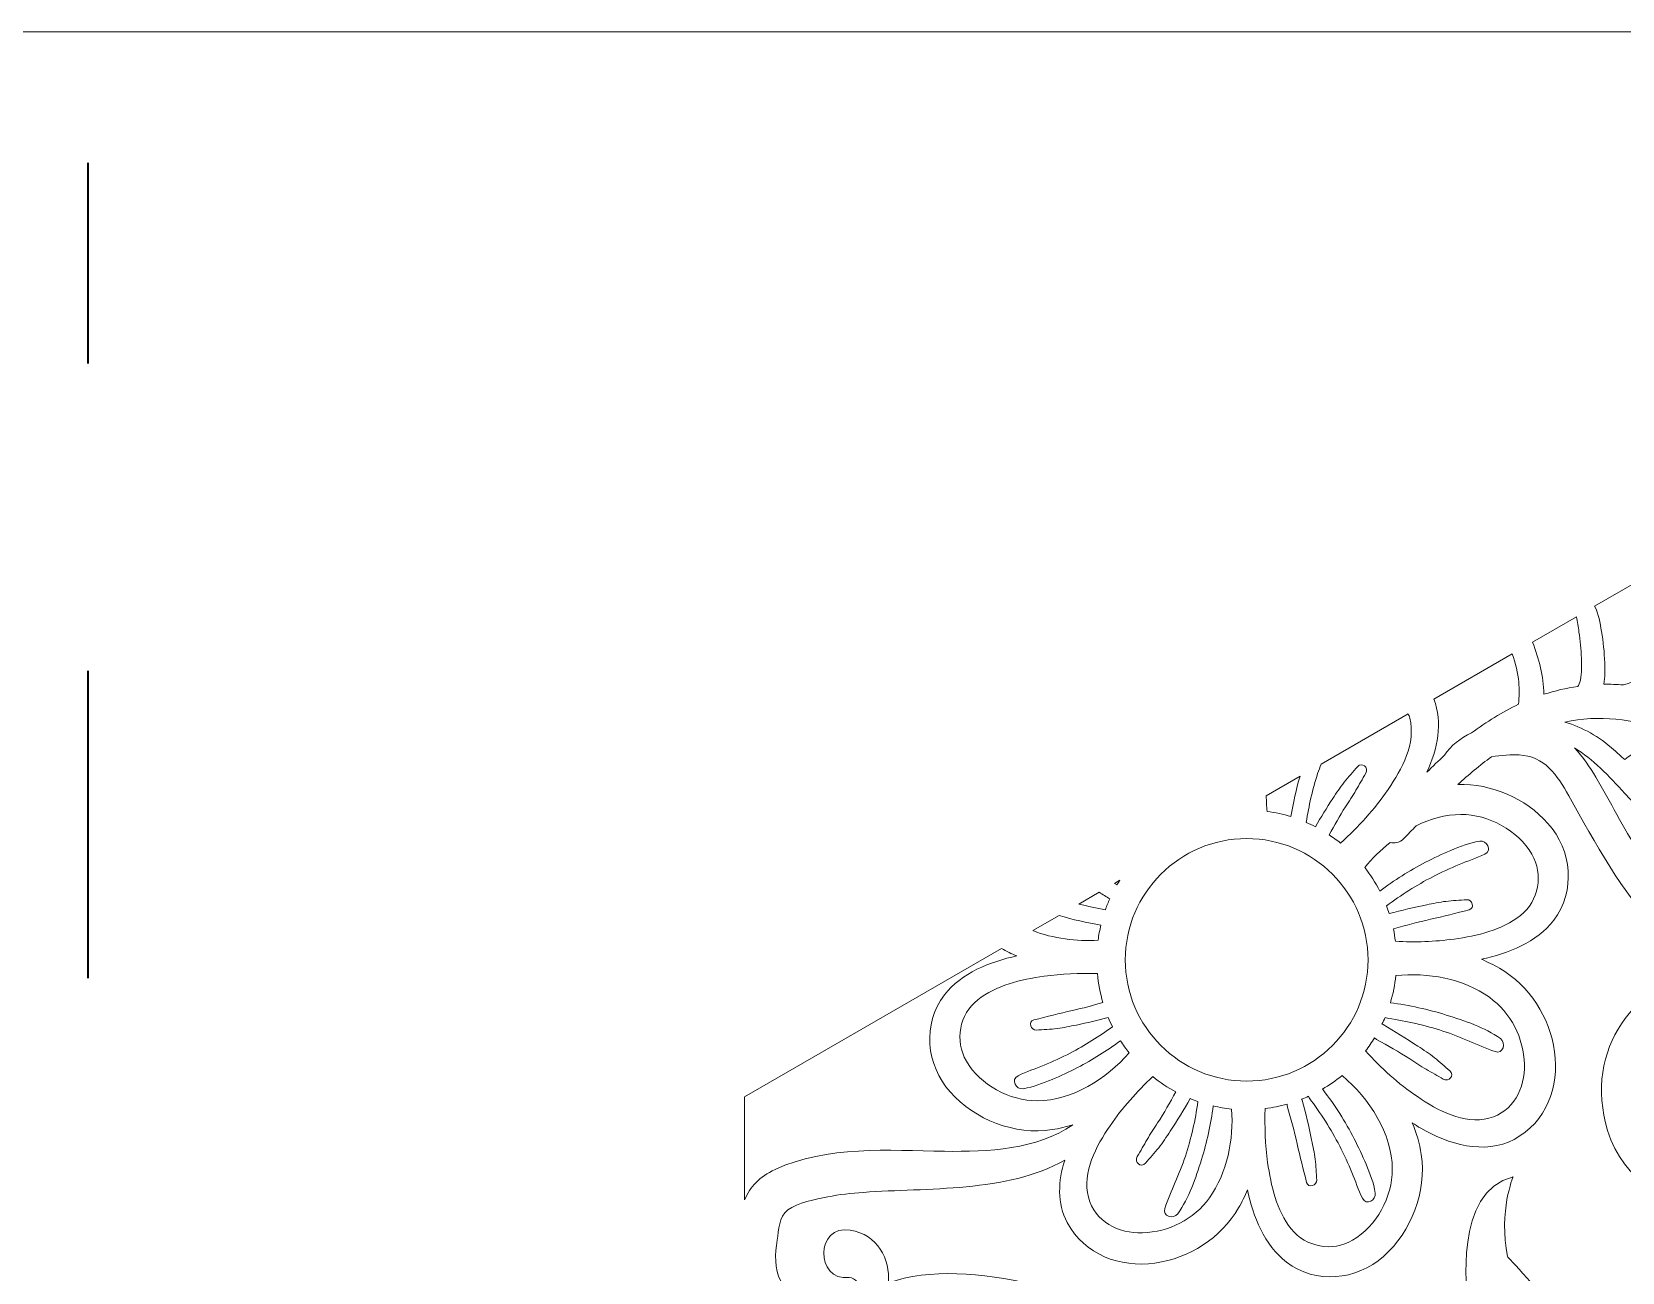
# Model space of a CAD drawing. Extents: x 7 to 992, y -718 to -282.
# Drawn here: x 504.6 to 611.2, y -365.7 to -282.5 of the extents above; entities that cross this region are included whole.
import ezdxf

# ---------------------------------------------------------------- set-up
doc = ezdxf.new("R2010")
doc.units = 0
doc.header["$MEASUREMENT"] = 0
doc.linetypes.add('AI-Linetype-1', pattern=[41.240002, 20.620001, -20.620001])
doc.layers.add('Layer 1', color=7, linetype='Continuous')

msp = doc.modelspace()

# ---------------------------------------------------------------- linework, layer by layer
at = {"layer": 'Layer 1', "color": 7, "linetype": 'AI-Linetype-1', "lineweight": 35, "true_color": 0xfffeff}
msp.add_lwpolyline([(508.37, -510.94), (508.37, -291.27)], dxfattribs=at)
at = {"layer": 'Layer 1', "lineweight": 0}
for points, knots in [([(515.44, -282.48), (515.44, -282.48), (265.44, -282.48), (265.44, -282.48), (265.44, -282.48), (259.14, -282.48), (259.14, -282.48), (259.14, -282.48), (27.26, -282.48), (27.26, -282.48), (27.26, -282.48), (27.26, -282.86), (27.26, -282.86), (27.26, -282.86), (25.9, -282.86), (25.9, -282.86), (25.9, -282.86), (24.9, -282.86), (24.9, -282.86), (24.9, -282.86), (7.49, -306.85), (7.49, -306.85), (7.49, -306.85), (7.49, -496.33), (7.49, -496.33), (7.49, -496.33), (24.9, -524.26), (24.9, -524.26), (24.9, -524.26), (25.04, -524.26), (25.04, -524.26), (25.04, -524.26), (25.9, -525.98), (25.9, -525.98), (25.9, -525.98), (34.58, -543.33), (34.58, -543.33), (34.58, -543.33), (85.48, -645.12), (85.48, -645.12), (85.48, -645.12), (85.48, -693.39), (85.48, -693.39), (85.48, -693.6), (85.49, -693.81), (85.49, -694.02), (85.35, -694.6), (85.27, -695.2), (85.27, -695.83), (85.27, -695.83), (85.27, -710.02), (85.27, -710.02), (85.27, -714.22), (88.67, -717.63), (92.87, -717.63), (92.87, -717.63), (107.07, -717.63), (107.07, -717.63), (107.48, -717.63), (107.89, -717.59), (108.29, -717.52), (108.74, -717.55), (109.19, -717.56), (109.64, -717.56), (109.64, -717.56), (182.16, -717.56), (182.16, -717.56), (182.56, -717.56), (182.97, -717.55), (183.37, -717.53), (183.74, -717.59), (184.13, -717.63), (184.52, -717.63), (184.52, -717.63), (198.72, -717.63), (198.72, -717.63), (202.92, -717.63), (206.32, -714.22), (206.32, -710.02), (206.32, -710.02), (206.32, -695.83), (206.32, -695.83), (206.32, -695.53), (206.3, -695.25), (206.27, -694.96), (206.3, -694.46), (206.32, -693.96), (206.33, -693.45), (206.33, -693.45), (206.33, -645.12), (206.33, -645.12), (206.33, -645.12), (257.2, -543.33), (257.2, -543.33), (257.2, -543.33), (259.14, -539.46), (259.14, -539.46), (259.14, -539.46), (266.76, -524.21), (266.76, -524.21), (266.76, -524.21), (266.76, -645.12), (266.76, -645.12), (266.76, -645.12), (363.47, -645.12), (363.47, -645.12), (363.74, -645.12), (364, -645.1), (364.27, -645.1), (364.76, -645.2), (365.27, -645.25), (365.79, -645.25), (365.79, -645.25), (379.98, -645.25), (379.98, -645.25), (384.18, -645.25), (387.59, -641.84), (387.59, -637.64), (387.59, -637.64), (387.59, -623.45), (387.59, -623.45), (387.59, -623.12), (387.56, -622.8), (387.52, -622.49), (387.56, -621.96), (387.58, -621.43), (387.58, -620.89), (387.58, -620.89), (387.58, -584.63), (387.58, -584.63), (387.58, -584.63), (508.12, -524.36), (508.12, -524.36), (508.12, -524.36), (508.12, -717.56), (508.12, -717.56), (508.12, -717.56), (544.38, -717.56), (544.38, -717.56), (545.28, -717.56), (546.17, -717.51), (547.05, -717.42), (547.05, -717.42), (560.83, -717.42), (560.83, -717.42), (565.03, -717.42), (568.44, -714.01), (568.44, -709.81), (568.44, -709.81), (568.44, -696.13), (568.44, -696.13), (568.53, -695.25), (568.59, -694.36), (568.59, -693.45), (568.59, -693.45), (568.59, -645.12), (568.59, -645.12), (568.59, -645.12), (689.44, -645.12), (689.44, -645.12), (689.44, -645.12), (689.44, -693.39), (689.44, -693.39), (689.44, -693.59), (689.45, -693.79), (689.46, -693.99), (689.34, -694.51), (689.28, -695.06), (689.28, -695.61), (689.28, -695.61), (689.28, -709.81), (689.28, -709.81), (689.28, -714.01), (692.69, -717.42), (696.89, -717.42), (696.89, -717.42), (710.98, -717.42), (710.98, -717.42), (711.84, -717.51), (712.72, -717.56), (713.61, -717.56), (713.61, -717.56), (749.9, -717.56), (749.9, -717.56), (749.9, -717.56), (749.9, -524.21), (749.9, -524.21), (749.9, -524.21), (870.73, -584.62), (870.73, -584.62), (870.73, -584.62), (870.73, -620.95), (870.73, -620.95), (870.73, -621.35), (870.74, -621.75), (870.76, -622.15), (870.71, -622.51), (870.67, -622.87), (870.67, -623.23), (870.67, -623.23), (870.67, -637.43), (870.67, -637.43), (870.67, -641.63), (874.08, -645.04), (878.28, -645.04), (878.28, -645.04), (892.48, -645.04), (892.48, -645.04), (892.58, -645.04), (892.69, -645.03), (892.79, -645.02), (893.49, -645.08), (894.19, -645.12), (894.9, -645.12), (894.9, -645.12), (991.58, -645.12), (991.58, -645.12), (991.58, -645.12), (991.58, -282.48), (991.58, -282.48), (991.58, -282.48), (515.44, -282.48), (515.44, -282.48)], [0, 0, 0, 0, 1, 1, 1, 2, 2, 2, 3, 3, 3, 4, 4, 4, 5, 5, 5, 6, 6, 6, 7, 7, 7, 8, 8, 8, 9, 9, 9, 10, 10, 10, 11, 11, 11, 12, 12, 12, 13, 13, 13, 14, 14, 14, 15, 15, 15, 16, 16, 16, 17, 17, 17, 18, 18, 18, 19, 19, 19, 20, 20, 20, 21, 21, 21, 22, 22, 22, 23, 23, 23, 24, 24, 24, 25, 25, 25, 26, 26, 26, 27, 27, 27, 28, 28, 28, 29, 29, 29, 30, 30, 30, 31, 31, 31, 32, 32, 32, 33, 33, 33, 34, 34, 34, 35, 35, 35, 36, 36, 36, 37, 37, 37, 38, 38, 38, 39, 39, 39, 40, 40, 40, 41, 41, 41, 42, 42, 42, 43, 43, 43, 44, 44, 44, 45, 45, 45, 46, 46, 46, 47, 47, 47, 48, 48, 48, 49, 49, 49, 50, 50, 50, 51, 51, 51, 52, 52, 52, 53, 53, 53, 54, 54, 54, 55, 55, 55, 56, 56, 56, 57, 57, 57, 58, 58, 58, 59, 59, 59, 60, 60, 60, 61, 61, 61, 62, 62, 62, 63, 63, 63, 64, 64, 64, 65, 65, 65, 66, 66, 66, 67, 67, 67, 68, 68, 68, 69, 69, 69, 70, 70, 70, 71, 71, 71, 72, 72, 72, 73, 73, 73, 74, 74, 74, 74]), ([(616.52, -319.79), (616.84, -320.33), (617.32, -320.66), (617.75, -321.1), (618.78, -322.19), (620.64, -321.24), (620.87, -319.95), (621.06, -318.84), (620.29, -317.93), (619.31, -317.74), (619.31, -317.74), (619.4, -317.51), (619.4, -317.51), (619.59, -317.13), (620.05, -316.89), (620.41, -316.72), (621.4, -316.26), (622.65, -316.29), (623.49, -317.05), (625.51, -318.86), (624.14, -321.39), (622.46, -322.83), (621.55, -323.61), (620.48, -324.38), (619.35, -324.81), (618.12, -325.28), (616.71, -325.16), (615.42, -325.36), (614.05, -325.57), (612.67, -325.89), (611.33, -326.31), (610.89, -326.27), (610.45, -326.26), (610.02, -326.26), (610.1, -325.79), (610.09, -325.3), (610.08, -324.82), (610.05, -324.12), (609.98, -323.41), (609.86, -322.72), (609.77, -322.16), (609.67, -321.55), (609.4, -321.03), (609.4, -321.03), (616.11, -317.16), (616.11, -317.16), (616.07, -317.31), (616.05, -317.46), (616.03, -317.61), (615.95, -318.37), (616.13, -319.13), (616.52, -319.79)], [0, 0, 0, 0, 1, 1, 1, 2, 2, 2, 3, 3, 3, 4, 4, 4, 5, 5, 5, 6, 6, 6, 7, 7, 7, 8, 8, 8, 9, 9, 9, 10, 10, 10, 11, 11, 11, 12, 12, 12, 13, 13, 13, 14, 14, 14, 15, 15, 15, 16, 16, 16, 17, 17, 17, 17]), ([(608.45, -325.98), (608.45, -325.98), (608.41, -326.13), (608.41, -326.13), (608.41, -326.13), (608.32, -326.35), (608.32, -326.35), (608.32, -326.35), (608.27, -326.41), (608.27, -326.41), (607.49, -326.52), (606.73, -326.7), (606, -326.94), (605.96, -325.74), (605.68, -324.54), (605.23, -323.44), (605.23, -323.44), (608.18, -321.74), (608.18, -321.74), (608.23, -322.08), (608.3, -322.41), (608.35, -322.76), (608.44, -323.34), (608.49, -323.92), (608.51, -324.51), (608.52, -325), (608.54, -325.5), (608.45, -325.98)], [0, 0, 0, 0, 1, 1, 1, 2, 2, 2, 3, 3, 3, 4, 4, 4, 5, 5, 5, 6, 6, 6, 7, 7, 7, 8, 8, 8, 9, 9, 9, 9]), ([(598.61, -327.26), (598.61, -327.26), (603.87, -324.23), (603.87, -324.23), (604.09, -324.84), (604.25, -325.52), (604.31, -326.13), (604.35, -326.6), (604.34, -327.11), (604.3, -327.61), (603.2, -328.13), (602.15, -328.78), (601.15, -329.53), (600.39, -329.88), (599.75, -330.38), (599.33, -331.03), (598.93, -331.4), (598.54, -331.78), (598.15, -332.16), (598.85, -330.63), (599.24, -328.84), (598.61, -327.26)], [0, 0, 0, 0, 1, 1, 1, 2, 2, 2, 3, 3, 3, 4, 4, 4, 5, 5, 5, 6, 6, 6, 7, 7, 7, 7]), ([(595.55, -333.32), (594.65, -334.65), (593.55, -335.85), (592.36, -336.92), (592.11, -336.72), (591.85, -336.53), (591.59, -336.36), (591.94, -335.73), (592.3, -335.1), (592.68, -334.49), (592.92, -334.12), (593.17, -333.76), (593.39, -333.38), (593.61, -333), (593.82, -332.62), (594.05, -332.24), (594.28, -331.85), (593.8, -331.45), (593.49, -331.8), (593.2, -332.14), (592.9, -332.48), (592.61, -332.83), (592.33, -333.17), (592.09, -333.56), (591.84, -333.93), (591.43, -334.55), (591.05, -335.19), (590.67, -335.82), (590.47, -335.72), (590.27, -335.62), (590.06, -335.53), (590.23, -334.42), (590.48, -333.32), (590.82, -332.26), (590.89, -332.04), (590.98, -331.83), (591.06, -331.62), (591.06, -331.62), (596.9, -328.25), (596.9, -328.25), (596.93, -328.34), (596.97, -328.43), (597, -328.53), (597.43, -330.22), (596.48, -331.97), (595.55, -333.32)], [0, 0, 0, 0, 1, 1, 1, 2, 2, 2, 3, 3, 3, 4, 4, 4, 5, 5, 5, 6, 6, 6, 7, 7, 7, 8, 8, 8, 9, 9, 9, 10, 10, 10, 11, 11, 11, 12, 12, 12, 13, 13, 13, 14, 14, 14, 15, 15, 15, 15]), ([(614.14, -329.36), (613.86, -329.55), (613.58, -329.74), (613.3, -329.93), (612.66, -330.37), (612.04, -330.85), (611.42, -331.32), (611.17, -331.1), (610.94, -330.87), (610.69, -330.66), (609.7, -329.78), (608.6, -329.15), (607.4, -328.81), (609.69, -328.3), (611.97, -328.59), (614.14, -329.36)], [0, 0, 0, 0, 1, 1, 1, 2, 2, 2, 3, 3, 3, 4, 4, 4, 5, 5, 5, 5]), ([(620.84, -345.12), (617.25, -343.58), (614.5, -340.71), (612.37, -337.5), (611.31, -335.88), (610.46, -334.16), (609.48, -332.49), (609.08, -331.82), (608.61, -331.13), (608.05, -330.53), (609.29, -331.29), (610.34, -332.41), (611.43, -333.59), (613.32, -335.63), (615.31, -337.57), (617.47, -339.33), (620.78, -342.04), (625.01, -344.86), (629.41, -345.66), (626.65, -346.56), (623.44, -346.23), (620.84, -345.12)], [0, 0, 0, 0, 1, 1, 1, 2, 2, 2, 3, 3, 3, 4, 4, 4, 5, 5, 5, 6, 6, 6, 7, 7, 7, 7]), ([(607.67, -333.74), (609.49, -336.99), (611.14, -340.14), (613.77, -342.85), (614.73, -343.83), (615.8, -344.71), (616.95, -345.45), (612.18, -346.18), (608.62, -350.71), (610.27, -356.2), (612.35, -363.13), (622.74, -361.86), (625.06, -368.81), (624.5, -369.37), (624, -369.96), (623.61, -370.55), (622.01, -372.98), (620.12, -377.25), (620.7, -380.43), (619.2, -381.16), (617.81, -382.08), (616.55, -383.16), (616.55, -383.16), (612.73, -378.06), (612.73, -378.06), (611.96, -373.47), (603.55, -364.67), (603.55, -364.67), (602.97, -361.61), (603.93, -359.31), (603.93, -359.31), (599.91, -360.27), (600.87, -367.35), (600.87, -367.35), (607.37, -371.17), (609.09, -380.35), (609.09, -380.35), (612.34, -382.22), (613.78, -384.17), (614.4, -385.3), (613.72, -386.09), (613.1, -386.94), (612.54, -387.84), (610.29, -386.7), (607.8, -385.98), (605.57, -384.81), (602.65, -383.28), (599.82, -381.62), (597.07, -379.8), (591.6, -376.2), (586.26, -372.18), (580.26, -369.46), (576.13, -367.59), (567.56, -364.48), (562.03, -366.43), (562.15, -364.82), (561.32, -363.2), (559.47, -362.89), (557.17, -362.5), (557.06, -366.31), (559.41, -366.08), (559.79, -366.05), (560.18, -366.59), (560.12, -366.94), (560, -367.54), (559.01, -367.82), (558.53, -367.9), (557.17, -368.15), (555.51, -367.56), (554.82, -366.31), (554.36, -365.48), (554.44, -364.47), (554.57, -363.57), (554.68, -362.87), (554.69, -361.99), (555.28, -361.54), (555.94, -361.03), (557.17, -360.81), (557.96, -360.66), (558.75, -360.5), (559.55, -360.42), (560.36, -360.36), (564.64, -360.04), (569.96, -360.39), (573.86, -358.2), (573.42, -359.59), (573.33, -361.08), (574.03, -362.39), (575.19, -364.54), (577.56, -365.43), (579.91, -365.1), (582.24, -364.77), (584.32, -363.43), (585.52, -361.4), (585.75, -361.01), (585.94, -360.6), (586.11, -360.19), (586.5, -361.97), (587.25, -363.91), (588.73, -365.04), (590.68, -366.53), (593.43, -366.27), (595.23, -364.66), (597.13, -362.96), (598.14, -360.34), (597.77, -357.81), (597.66, -357.08), (597.45, -356.37), (597.17, -355.69), (597.36, -355.81), (597.55, -355.95), (597.74, -356.06), (599.57, -357.11), (602.01, -357.87), (604, -356.8), (606.16, -355.65), (607.05, -353.27), (606.71, -350.92), (606.39, -348.59), (605.05, -346.51), (603.01, -345.31), (602.63, -345.08), (602.22, -344.9), (601.81, -344.72), (603.58, -344.33), (605.53, -343.59), (606.66, -342.1), (608.14, -340.15), (607.88, -337.4), (606.27, -335.6), (604.75, -333.9), (602.5, -332.92), (600.22, -333), (600.95, -332.33), (601.7, -331.7), (602.48, -331.13), (603.15, -331.01), (603.84, -330.99), (604.33, -331.01), (606.02, -331.07), (606.9, -332.37), (607.67, -333.74)], [0, 0, 0, 0, 1, 1, 1, 2, 2, 2, 3, 3, 3, 4, 4, 4, 5, 5, 5, 6, 6, 6, 7, 7, 7, 8, 8, 8, 9, 9, 9, 10, 10, 10, 11, 11, 11, 12, 12, 12, 13, 13, 13, 14, 14, 14, 15, 15, 15, 16, 16, 16, 17, 17, 17, 18, 18, 18, 19, 19, 19, 20, 20, 20, 21, 21, 21, 22, 22, 22, 23, 23, 23, 24, 24, 24, 25, 25, 25, 26, 26, 26, 27, 27, 27, 28, 28, 28, 29, 29, 29, 30, 30, 30, 31, 31, 31, 32, 32, 32, 33, 33, 33, 34, 34, 34, 35, 35, 35, 36, 36, 36, 37, 37, 37, 38, 38, 38, 39, 39, 39, 40, 40, 40, 41, 41, 41, 42, 42, 42, 43, 43, 43, 44, 44, 44, 45, 45, 45, 46, 46, 46, 47, 47, 47, 47]), ([(587.38, -333.75), (587.38, -333.75), (589.64, -332.44), (589.64, -332.44), (589.38, -333.33), (589.18, -334.23), (589.03, -335.14), (588.52, -334.98), (587.98, -334.87), (587.43, -334.8), (587.39, -334.45), (587.38, -334.1), (587.38, -333.75)], [0, 0, 0, 0, 1, 1, 1, 2, 2, 2, 3, 3, 3, 4, 4, 4, 4]), ([(600.43, -335), (602.29, -335), (604.25, -336.06), (605.19, -337.67), (605.98, -339.01), (605.66, -340.81), (604.43, -341.78), (603.18, -342.76), (601.52, -343.14), (599.98, -343.36), (598.67, -343.54), (597.35, -343.58), (596.04, -343.51), (596, -343.23), (595.96, -342.96), (595.91, -342.68), (596.73, -342.44), (597.56, -342.23), (598.39, -342.03), (599.26, -341.84), (600.12, -341.62), (600.98, -341.4), (601.39, -341.3), (601.2, -340.69), (600.82, -340.72), (600.35, -340.75), (599.88, -340.77), (599.42, -340.83), (598.99, -340.88), (598.56, -340.98), (598.14, -341.06), (597.29, -341.23), (596.46, -341.43), (595.63, -341.65), (595.57, -341.48), (595.51, -341.31), (595.44, -341.14), (596.42, -340.4), (597.45, -339.75), (598.54, -339.18), (599.12, -338.88), (599.71, -338.61), (600.31, -338.36), (600.89, -338.12), (601.48, -337.93), (602.04, -337.66), (602.56, -337.41), (602.18, -336.71), (601.69, -336.79), (601.02, -336.9), (600.39, -337.16), (599.76, -337.41), (599.18, -337.65), (598.61, -337.92), (598.05, -338.21), (596.98, -338.76), (595.96, -339.42), (594.99, -340.14), (594.7, -339.58), (594.36, -339.05), (593.98, -338.56), (594.46, -337.96), (595.04, -337.39), (595.68, -336.88), (595.97, -336.96), (596.31, -336.91), (596.59, -336.63), (596.87, -336.34), (597.15, -336.05), (597.43, -335.76), (598.38, -335.3), (599.39, -335.01), (600.43, -335)], [0, 0, 0, 0, 1, 1, 1, 2, 2, 2, 3, 3, 3, 4, 4, 4, 5, 5, 5, 6, 6, 6, 7, 7, 7, 8, 8, 8, 9, 9, 9, 10, 10, 10, 11, 11, 11, 12, 12, 12, 13, 13, 13, 14, 14, 14, 15, 15, 15, 16, 16, 16, 17, 17, 17, 18, 18, 18, 19, 19, 19, 20, 20, 20, 21, 21, 21, 22, 22, 22, 23, 23, 23, 24, 24, 24, 24]), ([(594.2, -344.76), (594.2, -349.24), (590.55, -352.89), (586.06, -352.89), (581.57, -352.89), (577.92, -349.24), (577.92, -344.76), (577.92, -340.27), (581.57, -336.62), (586.06, -336.62), (590.55, -336.62), (594.2, -340.27), (594.2, -344.76)], [0, 0, 0, 0, 1, 1, 1, 2, 2, 2, 3, 3, 3, 4, 4, 4, 4]), ([(574.8, -341.01), (574.8, -341.01), (576.17, -340.22), (576.17, -340.22), (576.41, -340.37), (576.64, -340.52), (576.88, -340.66), (576.77, -340.9), (576.68, -341.14), (576.59, -341.39), (575.99, -341.28), (575.4, -341.16), (574.8, -341.01)], [0, 0, 0, 0, 1, 1, 1, 2, 2, 2, 3, 3, 3, 4, 4, 4, 4]), ([(577.2, -339.63), (577.2, -339.63), (577.56, -339.42), (577.56, -339.42), (577.49, -339.52), (577.42, -339.62), (577.36, -339.72), (577.36, -339.72), (577.2, -339.63), (577.2, -339.63)], [0, 0, 0, 0, 1, 1, 1, 2, 2, 2, 3, 3, 3, 3]), ([(576.29, -342.42), (576.21, -342.75), (576.14, -343.09), (576.1, -343.43), (574.64, -343.54), (573.1, -343.33), (571.72, -342.79), (571.72, -342.79), (573.48, -341.77), (573.48, -341.77), (574.4, -342.06), (575.34, -342.26), (576.29, -342.42)], [0, 0, 0, 0, 1, 1, 1, 2, 2, 2, 3, 3, 3, 4, 4, 4, 4]), ([(565.79, -347.11), (564.3, -349.06), (564.56, -351.82), (566.18, -353.62), (567.87, -355.51), (570.49, -356.53), (573.02, -356.15), (573.5, -356.08), (573.96, -355.96), (574.41, -355.82), (571.95, -357.5), (568.76, -357.64), (565.79, -357.6), (562.05, -357.54), (557.93, -357.21), (554.43, -358.82), (553.38, -359.31), (552.76, -360), (552.39, -360.85), (552.39, -360.85), (552.39, -353.95), (552.39, -353.95), (552.39, -353.95), (569.62, -344), (569.62, -344), (569.95, -344.18), (570.29, -344.35), (570.64, -344.49), (568.87, -344.88), (566.92, -345.63), (565.79, -347.11)], [0, 0, 0, 0, 1, 1, 1, 2, 2, 2, 3, 3, 3, 4, 4, 4, 5, 5, 5, 6, 6, 6, 7, 7, 7, 8, 8, 8, 9, 9, 9, 10, 10, 10, 10]), ([(599.68, -352.2), (599.34, -351.9), (599, -351.61), (598.66, -351.32), (598.31, -351.04), (597.92, -350.8), (597.55, -350.55), (596.78, -350.04), (596, -349.56), (595.21, -349.1), (595.21, -349.1), (595.13, -349.08), (595.13, -349.08), (595.21, -348.93), (595.28, -348.78), (595.35, -348.63), (595.35, -348.63), (595.57, -348.69), (595.57, -348.69), (596.81, -348.86), (598.03, -349.15), (599.23, -349.53), (600.42, -349.91), (601.53, -350.5), (602.72, -350.91), (603.27, -351.1), (603.48, -350.33), (603.08, -350.04), (602.03, -349.28), (600.68, -348.84), (599.45, -348.46), (598.22, -348.07), (596.97, -347.81), (595.7, -347.63), (595.88, -347.04), (596, -346.43), (596.07, -345.81), (598.21, -345.59), (600.57, -346), (602.34, -347.27), (603.79, -348.31), (604.64, -349.99), (604.69, -351.77), (604.73, -353.35), (603.95, -354.96), (602.31, -355.38), (600.62, -355.81), (598.87, -354.86), (597.51, -353.93), (596.23, -353.06), (595.07, -352.02), (594.03, -350.87), (594.25, -350.59), (594.45, -350.29), (594.64, -349.99), (594.64, -349.99), (594.78, -350.1), (594.78, -350.1), (595.53, -350.51), (596.27, -350.94), (597, -351.39), (597.36, -351.62), (597.72, -351.88), (598.1, -352.1), (598.48, -352.32), (598.87, -352.53), (599.24, -352.76), (599.63, -352.99), (600.03, -352.51), (599.68, -352.2)], [0, 0, 0, 0, 1, 1, 1, 2, 2, 2, 3, 3, 3, 4, 4, 4, 5, 5, 5, 6, 6, 6, 7, 7, 7, 8, 8, 8, 9, 9, 9, 10, 10, 10, 11, 11, 11, 12, 12, 12, 13, 13, 13, 14, 14, 14, 15, 15, 15, 16, 16, 16, 17, 17, 17, 18, 18, 18, 19, 19, 19, 20, 20, 20, 21, 21, 21, 22, 22, 22, 23, 23, 23, 23]), ([(572.47, -345.86), (573.66, -345.69), (574.85, -345.64), (576.05, -345.68), (576.11, -346.35), (576.24, -347), (576.42, -347.62), (575.75, -347.81), (575.07, -348), (574.38, -348.15), (573.51, -348.35), (572.66, -348.57), (571.79, -348.79), (571.38, -348.89), (571.58, -349.5), (571.96, -349.47), (572.42, -349.44), (572.89, -349.42), (573.36, -349.36), (573.79, -349.31), (574.21, -349.21), (574.64, -349.13), (575.36, -348.98), (576.07, -348.81), (576.78, -348.63), (576.86, -348.83), (576.96, -349.03), (577.07, -349.24), (576.16, -349.89), (575.22, -350.49), (574.23, -351.01), (573.65, -351.31), (573.06, -351.58), (572.47, -351.82), (571.89, -352.07), (571.29, -352.26), (570.73, -352.53), (570.21, -352.78), (570.59, -353.48), (571.08, -353.4), (571.75, -353.29), (572.38, -353.03), (573.01, -352.78), (573.59, -352.54), (574.16, -352.27), (574.72, -351.98), (575.73, -351.46), (576.68, -350.85), (577.6, -350.18), (577.78, -350.46), (577.97, -350.73), (578.18, -350.99), (576.64, -352.75), (574.39, -354.2), (572.01, -354.21), (570.16, -354.22), (568.2, -353.16), (567.26, -351.55), (566.47, -350.2), (566.79, -348.4), (568.02, -347.44), (569.27, -346.45), (570.93, -346.07), (572.47, -345.86)], [0, 0, 0, 0, 1, 1, 1, 2, 2, 2, 3, 3, 3, 4, 4, 4, 5, 5, 5, 6, 6, 6, 7, 7, 7, 8, 8, 8, 9, 9, 9, 10, 10, 10, 11, 11, 11, 12, 12, 12, 13, 13, 13, 14, 14, 14, 15, 15, 15, 16, 16, 16, 17, 17, 17, 18, 18, 18, 19, 19, 19, 20, 20, 20, 21, 21, 21, 21]), ([(579.28, -358.39), (579.58, -358.05), (579.88, -357.71), (580.16, -357.36), (580.44, -357.02), (580.68, -356.63), (580.93, -356.26), (581.4, -355.54), (581.85, -354.81), (582.28, -354.07), (582.45, -354.14), (582.62, -354.2), (582.79, -354.26), (582.79, -354.26), (582.79, -354.27), (582.79, -354.27), (582.62, -355.51), (582.34, -356.74), (581.95, -357.93), (581.57, -359.13), (580.98, -360.24), (580.57, -361.43), (580.39, -361.97), (581.15, -362.19), (581.44, -361.79), (582.2, -360.74), (582.64, -359.38), (583.03, -358.16), (583.4, -356.98), (583.65, -355.78), (583.82, -354.56), (584.22, -354.65), (584.63, -354.72), (585.05, -354.77), (585.2, -356.82), (584.77, -359.04), (583.56, -360.73), (582.52, -362.17), (580.84, -363.02), (579.07, -363.07), (577.48, -363.12), (575.87, -362.33), (575.45, -360.69), (575.02, -359), (575.97, -357.25), (576.9, -355.89), (577.72, -354.69), (578.7, -353.59), (579.76, -352.59), (580.24, -352.98), (580.76, -353.33), (581.31, -353.62), (580.92, -354.32), (580.52, -355.02), (580.09, -355.7), (579.86, -356.07), (579.6, -356.43), (579.39, -356.81), (579.17, -357.19), (578.95, -357.57), (578.72, -357.95), (578.49, -358.34), (578.97, -358.74), (579.28, -358.39)], [0, 0, 0, 0, 1, 1, 1, 2, 2, 2, 3, 3, 3, 4, 4, 4, 5, 5, 5, 6, 6, 6, 7, 7, 7, 8, 8, 8, 9, 9, 9, 10, 10, 10, 11, 11, 11, 12, 12, 12, 13, 13, 13, 14, 14, 14, 15, 15, 15, 16, 16, 16, 17, 17, 17, 18, 18, 18, 19, 19, 19, 20, 20, 20, 21, 21, 21, 21]), ([(590.66, -358.13), (590.61, -357.7), (590.51, -357.27), (590.42, -356.84), (590.24, -355.95), (590.03, -355.05), (589.79, -354.17), (589.79, -354.17), (589.75, -354.11), (589.75, -354.11), (589.91, -354.05), (590.06, -353.98), (590.21, -353.91), (590.21, -353.91), (590.25, -354.02), (590.25, -354.02), (591.03, -355.03), (591.71, -356.12), (592.3, -357.25), (592.6, -357.83), (592.87, -358.42), (593.12, -359.02), (593.36, -359.6), (593.55, -360.19), (593.82, -360.75), (594.08, -361.27), (594.77, -360.89), (594.69, -360.4), (594.59, -359.73), (594.33, -359.1), (594.07, -358.47), (593.83, -357.89), (593.56, -357.32), (593.27, -356.76), (592.68, -355.61), (591.98, -354.51), (591.19, -353.48), (591.19, -353.48), (591.14, -353.43), (591.14, -353.43), (591.6, -353.16), (592.04, -352.86), (592.46, -352.52), (594.28, -354.06), (595.82, -356.38), (595.83, -358.82), (595.84, -360.67), (594.77, -362.63), (593.16, -363.57), (591.82, -364.36), (590.02, -364.04), (589.05, -362.81), (588.07, -361.57), (587.69, -359.9), (587.47, -358.36), (587.31, -357.16), (587.26, -355.94), (587.3, -354.73), (587.8, -354.67), (588.29, -354.57), (588.77, -354.44), (588.77, -354.44), (588.78, -354.56), (588.78, -354.56), (589.03, -355.4), (589.25, -356.25), (589.45, -357.1), (589.64, -357.97), (589.86, -358.83), (590.08, -359.69), (590.18, -360.1), (590.79, -359.9), (590.76, -359.53), (590.74, -359.06), (590.71, -358.59), (590.66, -358.13)], [0, 0, 0, 0, 1, 1, 1, 2, 2, 2, 3, 3, 3, 4, 4, 4, 5, 5, 5, 6, 6, 6, 7, 7, 7, 8, 8, 8, 9, 9, 9, 10, 10, 10, 11, 11, 11, 12, 12, 12, 13, 13, 13, 14, 14, 14, 15, 15, 15, 16, 16, 16, 17, 17, 17, 18, 18, 18, 19, 19, 19, 20, 20, 20, 21, 21, 21, 22, 22, 22, 23, 23, 23, 24, 24, 24, 25, 25, 25, 25])]:
    msp.add_open_spline(points, degree=3, knots=knots, dxfattribs=at)

doc.saveas('drawing.dxf')
